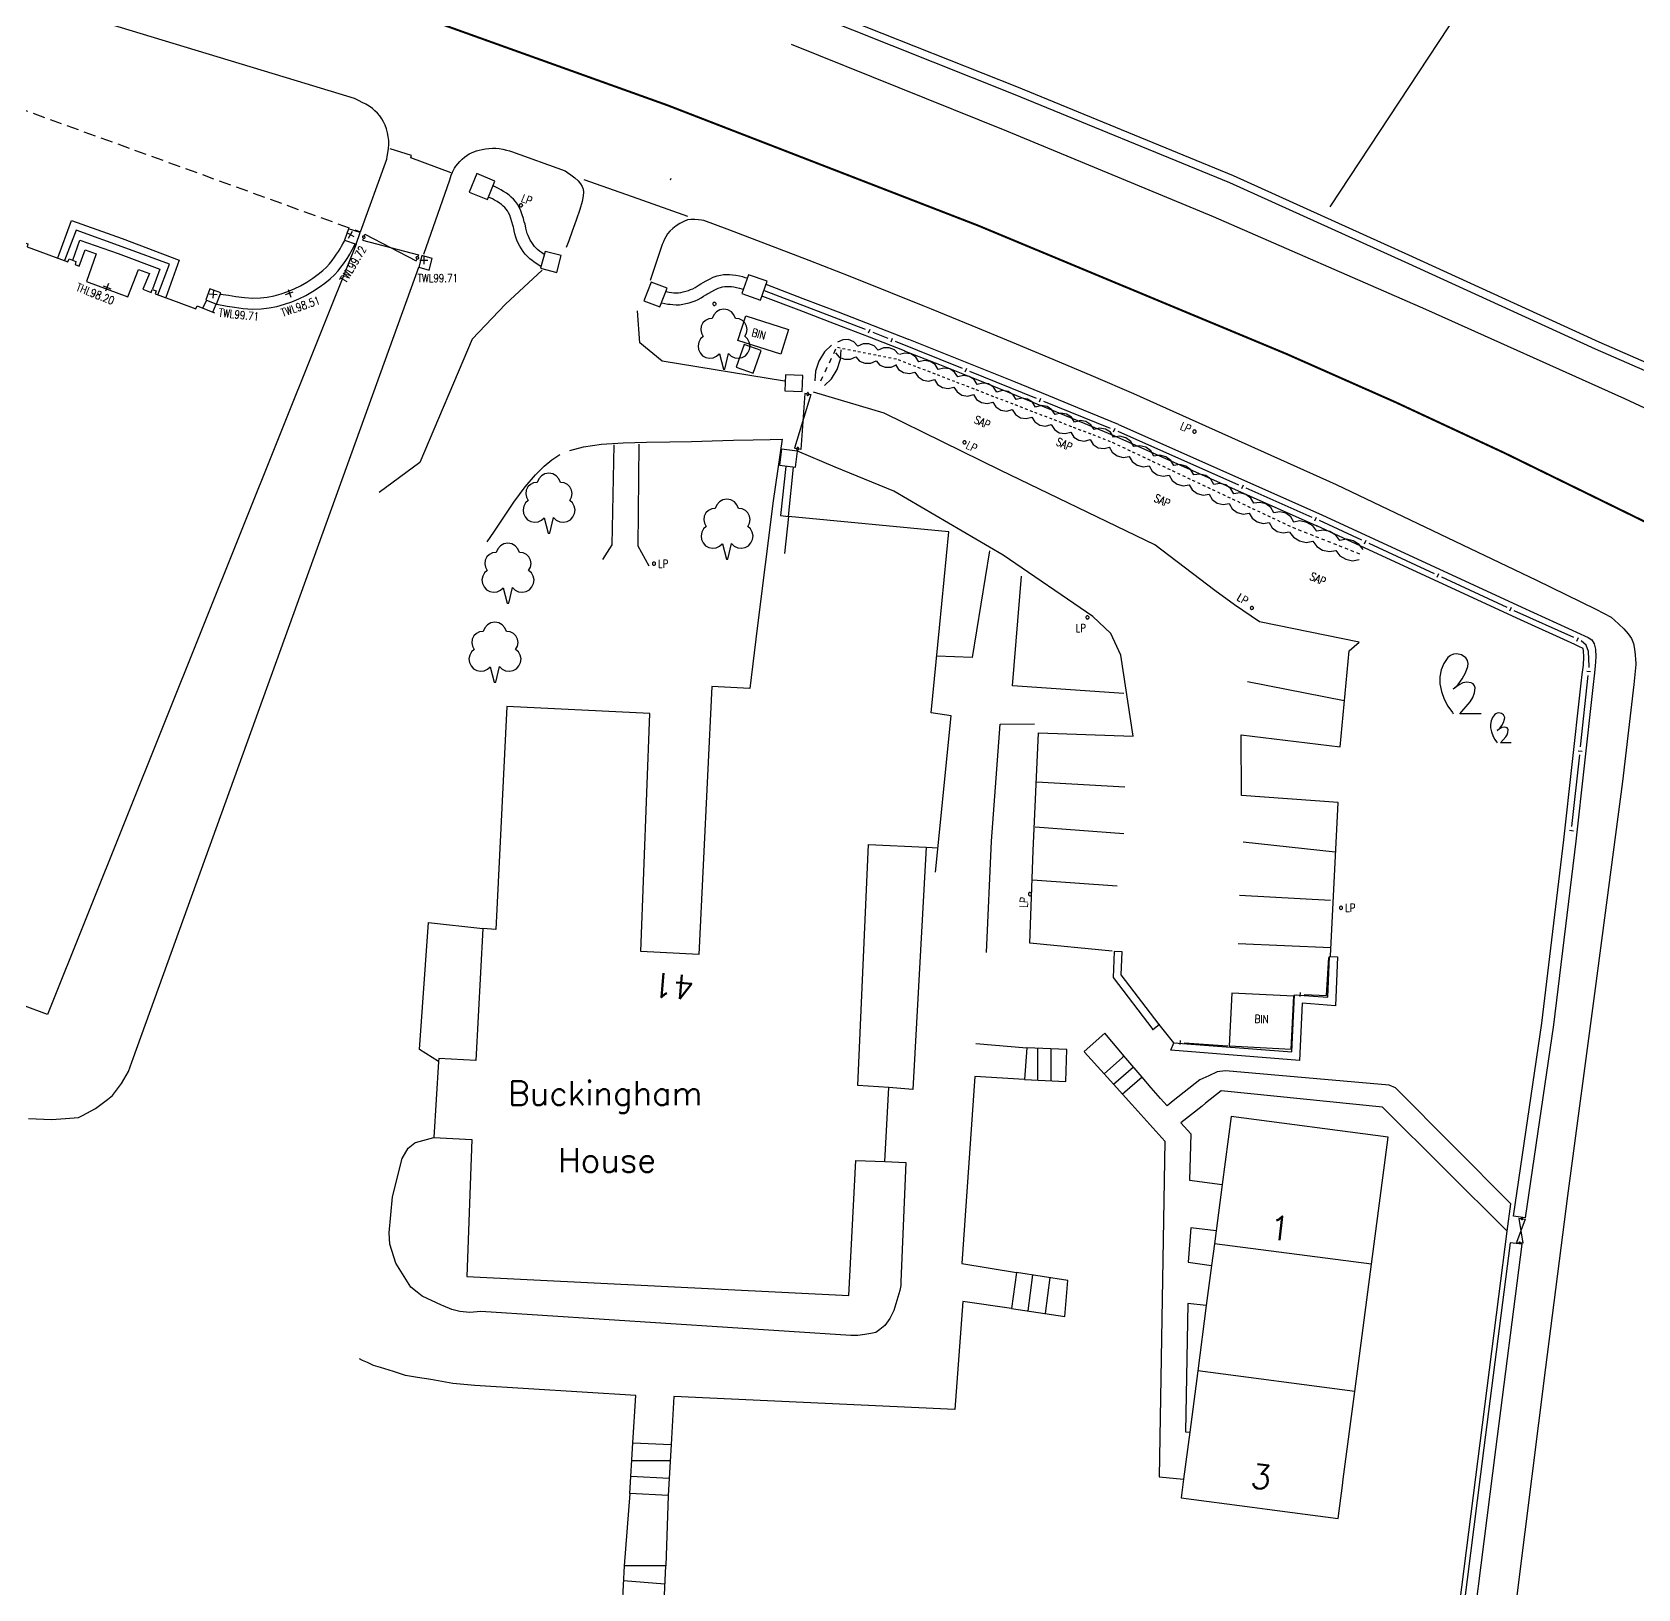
# Model space of a CAD drawing. Extents: x 427500 to 429848, y 434500 to 436505.
# Drawn here: x 428352.7 to 428433, y 435658.7 to 435736.6 of the extents above; entities that cross this region are included whole.
import ezdxf

# ---------------------------------------------------------------- set-up
doc = ezdxf.new("R2010")
doc.units = 0
for name, pattern in [('1003', [0.9, 0.6, -0.3]), ('1004', [6, 4, -2]), ('DASHEDLINE', [1, 0.5, -0.5])]:
    doc.linetypes.add(name, pattern=pattern)
doc.layers.get('0').update_dxf_attribs({"color": 222})
for name, color, linetype in [('LPTIP_Ex_Base', 8, 'Continuous'), ('OS_LINE - Road Or Track', 8, 'DASHEDLINE'), ('PRO-MARKINGS', 7, 'Continuous')]:
    doc.layers.add(name, color=color, linetype=linetype)
doc.styles.add('MtXpl_Romans', font='romans__.ttf')
doc.styles.get("Standard").update_dxf_attribs({"font": 'romans.shx'})

# ---------------------------------------------------------------- blocks, each defined once
blk = doc.blocks.new('FENCE_UP')
at = {"color": 0, "linetype": 'ByBlock', "flags": 128}
blk.add_lwpolyline([(0, 0.5), (0, -0.5)], dxfattribs=at)
blk = doc.blocks.new('GATE')
at = {"color": 0, "linetype": 'ByBlock', "flags": 128}
for points in [[(-0.450902, 0), (-0.451904, 0.007014), (-0.455912, 0.014028), (-0.460922, 0.019038), (-0.467936, 0.023046), (-0.475952, 0.024048), (-0.482966, 0.023046), (-0.48998, 0.019038), (-0.49499, 0.014028), (-0.498998, 0.007014), (-0.5, 0), (-0.498998, -0.007014), (-0.49499, -0.014028), (-0.48998, -0.019038), (-0.482966, -0.023046), (-0.475952, -0.024048), (-0.467936, -0.023046), (-0.460922, -0.019038), (-0.455912, -0.014028), (-0.451904, -0.007014)], [(-0.475952, 0.024048), (-0.475952, 0.078156), (0.475952, -0.078156), (0.475952, -0.024048)], [(-0.475952, -0.024048), (-0.475952, -0.078156), (0.475952, 0.078156), (0.475952, 0.024048)], [(-0.450902, 0), (-0.451904, -0.007014)], [(0.5, 0), (0.498998, 0.007014), (0.49499, 0.014028), (0.48998, 0.019038), (0.482966, 0.023046), (0.475952, 0.024048), (0.467936, 0.023046), (0.460922, 0.019038), (0.455912, 0.014028), (0.451904, 0.007014), (0.450902, 0), (0.451904, -0.007014), (0.455912, -0.014028), (0.460922, -0.019038), (0.467936, -0.023046), (0.475952, -0.024048), (0.482966, -0.023046), (0.48998, -0.019038), (0.49499, -0.014028), (0.498998, -0.007014)], [(0.5, 0), (0.498998, -0.007014)]]:
    blk.add_lwpolyline(points, dxfattribs=at)
blk = doc.blocks.new('HEDGE_1')
at = {"color": 0, "linetype": 'ByBlock', "flags": 128}
for points in [[(0.5, 0.26977), (0.274775, 0.43994), (-0.000501, 0.5), (-0.274775, 0.43994), (-0.5, 0.26977)], [(-0.5, -0.270771), (-0.274775, -0.43994), (-0.000501, -0.5), (0.274775, -0.43994), (0.5, -0.270771)], [(-0.44995, -0.000501), (-0.320821, -0.000501)], [(-0.192693, -0.000501), (-0.063564, -0.000501)], [(0.063564, -0.000501), (0.191692, -0.000501)], [(0.320821, -0.000501), (0.448949, -0.000501)]]:
    blk.add_lwpolyline(points, dxfattribs=at)
blk = doc.blocks.new('CIRCL')
at = {"color": 0, "linetype": 'ByBlock', "flags": 128}
for points in [[(0.5, 0), (0.475, 0.154), (0.404, 0.293), (0.293, 0.404), (0.154, 0.475), (0, 0.5), (-0.154, 0.475), (-0.293, 0.404), (-0.404, 0.293), (-0.475, 0.154), (-0.5, 0), (-0.475, -0.154), (-0.404, -0.293), (-0.293, -0.404), (-0.154, -0.475), (0, -0.5), (0.154, -0.475), (0.293, -0.404), (0.404, -0.293), (0.475, -0.154)], [(0.5, 0), (0.475, -0.154)]]:
    blk.add_lwpolyline(points, dxfattribs=at)
blk = doc.blocks.new('SPOT')
at = {"color": 0, "linetype": 'ByBlock', "flags": 128}
for points in [[(-0.5, 0), (0.5, 0)], [(0, 0.5), (0, -0.5)]]:
    blk.add_lwpolyline(points, dxfattribs=at)

msp = doc.modelspace()

# ---------------------------------------------------------------- linework, layer by layer
at = {"layer": 'LPTIP_Ex_Base', "color": 251, "true_color": 0x636466}
for p, q in [((428417.62, 435727.82), (428433.1, 435751.35)), ((428368.927, 435725.968), (428353.5, 435687.45)), ((428368.927, 435725.968), (428368.927, 435725.968)), ((428357.8, 435685.3), (428372.051, 435724.813)), ((428390.229, 435716.21), (428389.78, 435713.12)), ((428389.78, 435713.12), (428388.98, 435706.76)), ((428388.98, 435706.76), (428388.6, 435703.75)), ((428386.7, 435703.85), (428386.05, 435690.45)), ((428388.6, 435703.75), (428386.7, 435703.85)), ((428376.45, 435702.85), (428375.9, 435691.7)), ((428383.6, 435702.5), (428376.45, 435702.85)), ((428383.15, 435690.6), (428383.6, 435702.5)), ((428394, 435683.9), (428394.54, 435695.94)), ((428394.54, 435695.94), (428397.42, 435695.81)), ((428397.42, 435695.81), (428396.762, 435683.698)), ((428397.42, 435695.81), (428398.015, 435695.782)), ((428372.1, 435685.7), (428372.55, 435692.05)), ((428372.55, 435692.05), (428375.25, 435691.75)), ((428375.25, 435691.75), (428374.9, 435685.15)), ((428375.9, 435691.7), (428375.25, 435691.75)), ((428386.05, 435690.45), (428383.15, 435690.6)), ((428353.5, 435687.45), (428350.935, 435688.389)), ((428399.9, 435686), (428402.45, 435685.78)), ((428406.357, 435686.511), (428405.322, 435685.588)), ((428407.326, 435685.364), (428406.357, 435686.511)), ((428357.55, 435684.6), (428357.8, 435685.3)), ((428373.04, 435685.09), (428372.1, 435685.7)), ((428373.04, 435685.09), (428372.8, 435681.3)), ((428373.05, 435685.25), (428373.04, 435685.09)), ((428374.9, 435685.15), (428373.05, 435685.25)), ((428402.45, 435685.78), (428402.33, 435684.2)), ((428404.45, 435685.7), (428402.45, 435685.78)), ((428403, 435684.17), (428403, 435685.76)), ((428403.65, 435685.73), (428403.65, 435684.14)), ((428404.4, 435684.1), (428404.45, 435685.7)), ((428405.322, 435685.588), (428405.339, 435685.569)), ((428405.339, 435685.569), (428406.32, 435684.48)), ((428407.241, 435685.289), (428406.32, 435684.48)), ((428407.326, 435685.364), (428407.241, 435685.289)), ((428407.41, 435685.264), (428407.326, 435685.364)), ((428408.212, 435684.315), (428407.41, 435685.264)), ((428357.2, 435684), (428357.55, 435684.6)), ((428399.85, 435684.35), (428399.2, 435675)), ((428402.33, 435684.2), (428399.85, 435684.35)), ((428406.32, 435684.48), (428407.101, 435683.612)), ((428406.789, 435683.958), (428407.779, 435684.828)), ((428408.212, 435684.315), (428407.358, 435683.565)), ((428408.671, 435683.772), (428408.212, 435684.315)), ((428411.548, 435684.377), (428411.108, 435684.175)), ((428411.972, 435684.571), (428411.548, 435684.377)), ((428412.391, 435684.625), (428411.972, 435684.571)), ((428420.563, 435683.903), (428412.391, 435684.625)), ((428356.5, 435683.2), (428356.75, 435683.4)), ((428356.75, 435683.4), (428357.2, 435684)), ((428395.55, 435683.8), (428394, 435683.9)), ((428395.35, 435680.1), (428395.55, 435683.8)), ((428396.762, 435683.698), (428395.55, 435683.8)), ((428402.33, 435684.2), (428404.4, 435684.1)), ((428407.101, 435683.612), (428407.238, 435683.46)), ((428407.358, 435683.565), (428407.238, 435683.46)), ((428407.238, 435683.46), (428407.696, 435682.951)), ((428409.141, 435683.243), (428408.671, 435683.772)), ((428411.108, 435684.175), (428409.774, 435683.129)), ((428412.164, 435683.63), (428411.39, 435683.012)), ((428420.237, 435682.803), (428412.164, 435683.63)), ((428420.878, 435683.773), (428420.563, 435683.903)), ((428426.647, 435677.982), (428420.878, 435683.773)), ((428355.25, 435682.4), (428355.9, 435682.75)), ((428355.9, 435682.75), (428356.5, 435683.2)), ((428407.696, 435682.951), (428409.348, 435681.116)), ((428409.461, 435682.883), (428409.141, 435683.243)), ((428409.774, 435683.129), (428409.461, 435682.883)), ((428411.211, 435682.869), (428410.151, 435682.023)), ((428411.39, 435683.012), (428411.211, 435682.869)), ((428426.47, 435676.61), (428420.237, 435682.803)), ((428352.55, 435682.25), (428353.7, 435682.2)), ((428353.7, 435682.2), (428354.4, 435682.25)), ((428354.4, 435682.25), (428355.05, 435682.3)), ((428355.05, 435682.3), (428355.25, 435682.4)), ((428410.151, 435682.023), (428410.652, 435681.474)), ((428412.662, 435682.338), (428412.218, 435678.943)), ((428420.51, 435681.311), (428412.662, 435682.338)), ((428371.523, 435680.761), (428371.853, 435681.027)), ((428371.853, 435681.027), (428371.895, 435681.039)), ((428371.895, 435681.039), (428372.8, 435681.3)), ((428372.8, 435681.3), (428374.7, 435681.2)), ((428374.7, 435681.2), (428374.45, 435674.35)), ((428409.348, 435681.116), (428409.066, 435664.321)), ((428410.652, 435681.474), (428410.582, 435679.166)), ((428419.679, 435674.957), (428420.51, 435681.311)), ((428370.749, 435678.323), (428371.223, 435680.241)), ((428371.223, 435680.241), (428371.523, 435680.761)), ((428393.55, 435673.4), (428393.9, 435680.15)), ((428393.9, 435680.15), (428395.35, 435680.1)), ((428395.35, 435680.1), (428396.4, 435680.05)), ((428396.4, 435680.05), (428396.15, 435674.1)), ((428410.582, 435679.166), (428412.218, 435678.943)), ((428412.218, 435678.943), (428411.915, 435676.629)), ((428370.574, 435676.529), (428370.749, 435678.323)), ((428426.47, 435676.61), (428426.647, 435677.982)), ((428370.612, 435675.961), (428370.574, 435676.529)), ((428410.649, 435676.776), (428410.521, 435675.067)), ((428411.915, 435676.629), (428410.649, 435676.776)), ((428411.915, 435676.629), (428411.831, 435675.983)), ((428426.05, 435673.35), (428426.47, 435676.61)), ((428370.915, 435675.004), (428370.612, 435675.961)), ((428411.831, 435675.983), (428411.688, 435674.89)), ((428419.679, 435674.957), (428411.831, 435675.983)), ((428371.662, 435673.803), (428370.915, 435675.004)), ((428399.2, 435675), (428401.93, 435674.55)), ((428410.521, 435675.067), (428411.688, 435674.89)), ((428411.688, 435674.89), (428411.427, 435672.9)), ((428418.847, 435668.602), (428419.679, 435674.957)), ((428371.974, 435673.555), (428371.662, 435673.803)), ((428374.45, 435674.35), (428393.55, 435673.4)), ((428396.15, 435673.9), (428396.1, 435673.65)), ((428396.15, 435674.1), (428396.15, 435673.9)), ((428401.93, 435674.55), (428401.68, 435672.75)), ((428404.5, 435674.15), (428401.93, 435674.55)), ((428402.52, 435672.62), (428402.75, 435674.42)), ((428403.61, 435674.29), (428403.37, 435672.5)), ((428404.35, 435672.35), (428404.5, 435674.15)), ((428372.22, 435673.354), (428371.974, 435673.555)), ((428373.188, 435672.91), (428372.22, 435673.354)), ((428396.1, 435673.65), (428395.8, 435672.65)), ((428399.25, 435673.1), (428398.85, 435667.7)), ((428401.68, 435672.75), (428399.25, 435673.1)), ((428410.507, 435673), (428410.384, 435666.584)), ((428411.427, 435672.9), (428410.507, 435673)), ((428421.51, 435637.6), (428426.05, 435673.35)), ((428373.275, 435672.87), (428373.188, 435672.91)), ((428373.7, 435672.7), (428373.275, 435672.87)), ((428374.1, 435672.6), (428373.7, 435672.7)), ((428374.6, 435672.55), (428374.1, 435672.6)), ((428375.15, 435672.6), (428374.6, 435672.55)), ((428393.65, 435671.4), (428375.15, 435672.6)), ((428395.6, 435672.25), (428395.35, 435671.9)), ((428395.8, 435672.65), (428395.6, 435672.25)), ((428401.68, 435672.75), (428404.35, 435672.35)), ((428411.427, 435672.9), (428410.999, 435669.629)), ((428394, 435671.4), (428393.65, 435671.4)), ((428394.35, 435671.45), (428394, 435671.4)), ((428394.65, 435671.5), (428394.35, 435671.45)), ((428394.9, 435671.55), (428394.65, 435671.5)), ((428395.1, 435671.7), (428394.9, 435671.55)), ((428395.35, 435671.9), (428395.1, 435671.7)), ((428369.25, 435670.15), (428369.1, 435670.23)), ((428369.5, 435670.05), (428369.25, 435670.15)), ((428369.8, 435669.9), (428369.5, 435670.05)), ((428370.15, 435669.8), (428369.8, 435669.9)), ((428370.8, 435669.6), (428370.15, 435669.8)), ((428371.4, 435669.4), (428370.8, 435669.6)), ((428372, 435669.3), (428371.4, 435669.4)), ((428372.65, 435669.2), (428372, 435669.3)), ((428373.75, 435669), (428372.65, 435669.2)), ((428374.85, 435668.9), (428373.75, 435669)), ((428410.999, 435669.629), (428410.598, 435666.562)), ((428418.847, 435668.602), (428410.999, 435669.629)), ((428382.9, 435668.4), (428374.85, 435668.9)), ((428382.75, 435666.03), (428382.9, 435668.4)), ((428384.8, 435668.35), (428384.67, 435665.95)), ((428398.85, 435667.7), (428384.8, 435668.35)), ((428418.273, 435664.217), (428418.847, 435668.602)), ((428410.598, 435666.562), (428410.29, 435664.206)), ((428410.384, 435666.584), (428410.598, 435666.562)), ((428382.6, 435663.5), (428382.75, 435666.03)), ((428382.75, 435666.03), (428384.67, 435665.95)), ((428384.67, 435665.95), (428384.53, 435663.4)), ((428382.7, 435665.15), (428384.63, 435665.15)), ((428384.58, 435664.24), (428382.65, 435664.35)), ((428409.066, 435664.321), (428410.29, 435664.206)), ((428410.29, 435664.206), (428410.168, 435663.275)), ((428418.231, 435663.892), (428418.273, 435664.217)), ((428382.6, 435663.5), (428382.33, 435659.87)), ((428384.53, 435663.4), (428382.6, 435663.5)), ((428384.53, 435663.4), (428384.4, 435659.88)), ((428418.016, 435662.248), (428418.231, 435663.892)), ((428410.168, 435663.275), (428413.712, 435662.811)), ((428413.712, 435662.811), (428414.476, 435662.711)), ((428414.476, 435662.711), (428416.361, 435662.464)), ((428416.361, 435662.464), (428418.016, 435662.248)), ((428382.33, 435659.87), (428381.9, 435651.95)), ((428384.4, 435659.88), (428382.33, 435659.87)), ((428384.05, 435651.9), (428384.4, 435659.88)), ((428382.29, 435659.15), (428384.36, 435658.98))]:
    msp.add_line(p, q, dxfattribs=at)
at = {"layer": 'LPTIP_Ex_Base', "color": 251, "true_color": 0x636466, "flags": 128}
for points in [[(428369.135, 435726.575), (428370.458, 435730.21), (428370.478, 435730.346), (428370.508, 435730.528), (428370.536, 435730.736), (428370.554, 435730.951), (428370.551, 435731.151), (428370.528, 435731.34), (428370.49, 435731.532), (428370.438, 435731.721), (428370.374, 435731.902), (428370.298, 435732.071), (428370.208, 435732.226), (428370.104, 435732.371), (428369.988, 435732.507), (428369.864, 435732.633), (428369.734, 435732.748), (428369.582, 435732.857), (428369.408, 435732.959), (428369.233, 435733.05), (428369.081, 435733.124), (428368.975, 435733.179), (428368.846, 435733.238), (428366.382, 435733.994), (428355.549, 435737.281)], [(428457.819, 435712.168), (428453.889, 435710.35), (428452.003, 435711.257), (428443.557, 435715.178), (428430.88, 435720.711), (428421.373, 435725.059), (428412.606, 435729.028), (428401.792, 435733.467), (428391.697, 435737.478)], [(428391.845, 435737.85), (428401.942, 435733.838), (428412.765, 435729.395), (428421.539, 435725.423), (428431.043, 435721.077), (428443.722, 435715.543), (428452.172, 435711.62), (428453.855, 435710.847), (428457.57, 435712.485)], [(428390.669, 435735.954), (428401.443, 435731.625), (428411.772, 435727.351), (428422.387, 435722.713), (428432.334, 435718.236), (428440.258, 435714.541), (428451.639, 435709.407), (428453.197, 435708.716), (428454.257, 435708.267), (428456.706, 435709.45)], [(428373.672, 435729.533), (428371.66, 435730.272), (428371.699, 435730.389), (428370.625, 435730.733)], [(428372.301, 435725.461), (428373.6, 435729.178), (428373.683, 435729.402), (428373.74, 435729.554), (428373.787, 435729.662), (428373.838, 435729.755), (428373.908, 435729.862), (428374.001, 435729.983), (428374.105, 435730.1), (428374.218, 435730.21), (428374.335, 435730.31), (428374.452, 435730.398), (428374.569, 435730.47), (428374.688, 435730.529), (428374.81, 435730.579), (428374.94, 435730.621), (428375.079, 435730.658), (428375.231, 435730.693), (428375.395, 435730.722), (428375.565, 435730.744), (428375.735, 435730.757), (428375.901, 435730.758), (428376.075, 435730.741), (428376.26, 435730.706), (428376.438, 435730.665), (428376.59, 435730.626), (428376.698, 435730.601)], [(428376.698, 435730.601), (428379.378, 435729.62)], [(428379.378, 435729.62), (428379.492, 435729.537), (428379.661, 435729.422), (428379.849, 435729.284), (428380.021, 435729.133), (428380.142, 435728.98), (428380.216, 435728.842), (428380.266, 435728.714), (428380.286, 435728.566), (428380.274, 435728.371), (428380.223, 435728.1), (428380.107, 435727.692), (428379.93, 435727.167), (428379.732, 435726.615), (428379.551, 435726.125), (428379.43, 435725.788)], [(428380.309, 435729.194), (428383.014, 435728.243), (428385.483, 435727.355)], [(428384.661, 435729.247), (428384.627, 435729.153), (428384.627, 435729.153)], [(428378.327, 435725.442), (428378.183, 435725.547), (428378.094, 435725.615), (428377.999, 435725.691), (428377.911, 435725.77), (428377.839, 435725.849), (428377.771, 435725.938), (428377.7, 435726.046), (428377.631, 435726.162), (428377.569, 435726.279), (428377.519, 435726.388), (428377.478, 435726.498), (428377.443, 435726.623), (428377.413, 435726.752), (428377.388, 435726.869), (428377.366, 435726.965), (428377.33, 435727.083), (428377.285, 435727.243), (428377.227, 435727.433), (428377.157, 435727.631), (428377.076, 435727.811), (428376.985, 435727.96), (428376.887, 435728.09), (428376.784, 435728.204), (428376.678, 435728.307), (428376.567, 435728.406), (428376.435, 435728.507), (428376.289, 435728.601), (428376.151, 435728.683), (428376.037, 435728.749), (428375.767, 435728.872)], [(428378.166, 435724.827), (428377.813, 435725.074), (428377.723, 435725.144), (428377.611, 435725.234), (428377.49, 435725.342), (428377.378, 435725.463), (428377.281, 435725.592), (428377.192, 435725.727), (428377.108, 435725.868), (428377.032, 435726.012), (428376.964, 435726.157), (428376.907, 435726.313), (428376.862, 435726.474), (428376.828, 435726.62), (428376.802, 435726.739), (428376.786, 435726.811), (428376.755, 435726.914), (428376.709, 435727.073), (428376.656, 435727.246), (428376.6, 435727.408), (428376.545, 435727.53), (428376.488, 435727.622), (428376.424, 435727.708), (428376.351, 435727.788), (428376.27, 435727.867), (428376.185, 435727.942), (428376.089, 435728.016), (428375.972, 435728.092), (428375.848, 435728.165), (428375.735, 435728.23), (428375.542, 435728.318)], [(428354.008, 435725.273), (428354.688, 435727.146), (428357.224, 435726.242), (428360.079, 435725.168), (428359.403, 435723.294)], [(428431.686, 435707.299), (428430.923, 435707.693), (428427.953, 435709.152), (428417.938, 435713.924), (428407.802, 435718.478), (428405.787, 435719.344), (428403.768, 435720.2), (428401.745, 435721.047), (428399.718, 435721.885), (428397.687, 435722.713), (428397.269, 435722.882), (428395.652, 435723.531), (428393.614, 435724.339), (428391.571, 435725.138), (428389.525, 435725.927), (428387.475, 435726.706), (428386.306, 435727.14), (428386.195, 435727.153), (428386.038, 435727.177), (428385.855, 435727.198), (428385.664, 435727.2), (428385.482, 435727.169), (428385.302, 435727.098), (428385.112, 435726.996), (428384.923, 435726.874), (428384.75, 435726.744), (428384.606, 435726.617), (428384.492, 435726.48), (428384.4, 435726.327), (428384.327, 435726.175), (428384.27, 435726.043), (428384.227, 435725.95), (428383.618, 435724.15)], [(428351.593, 435726.311), (428352.514, 435725.976), (428352.472, 435725.831), (428354.514, 435725.078), (428354.57, 435725.226), (428354.919, 435725.1), (428354.871, 435724.944), (428355.085, 435724.858), (428355.378, 435725.676), (428355.932, 435725.475), (428355.44, 435724.099), (428357.517, 435723.327), (428358.043, 435724.693), (428358.596, 435724.491), (428358.269, 435723.702), (428358.684, 435723.551), (428358.734, 435723.697), (428358.93, 435723.634), (428358.877, 435723.484), (428358.935, 435723.458), (428360.067, 435723.044), (428360.913, 435722.734), (428360.97, 435722.871), (428361.839, 435722.524)], [(428359.015, 435723.432), (428359.6, 435724.967), (428357.417, 435725.753), (428354.922, 435726.667), (428354.342, 435725.145)], [(428354.765, 435725.161), (428355.116, 435726.152), (428357.024, 435725.49), (428359.105, 435724.703), (428358.741, 435723.711)], [(428361.955, 435722.964), (428362.469, 435722.86), (428362.84, 435722.806), (428363.281, 435722.751), (428363.742, 435722.715), (428364.176, 435722.72), (428364.572, 435722.77), (428364.96, 435722.849), (428365.339, 435722.953), (428365.706, 435723.079), (428366.059, 435723.222), (428366.407, 435723.393), (428366.748, 435723.592), (428367.07, 435723.804), (428367.364, 435724.017), (428367.621, 435724.22), (428367.84, 435724.419), (428368.02, 435724.62), (428368.167, 435724.811), (428368.289, 435724.985), (428368.401, 435725.143), (428368.509, 435725.3), (428368.604, 435725.457), (428368.681, 435725.596), (428368.74, 435725.707), (428368.881, 435725.967)], [(428362.147, 435723.463), (428362.543, 435723.405), (428362.914, 435723.351), (428363.337, 435723.298), (428363.761, 435723.265), (428364.138, 435723.269), (428364.483, 435723.313), (428364.832, 435723.384), (428365.177, 435723.479), (428365.513, 435723.594), (428365.834, 435723.725), (428366.147, 435723.878), (428366.458, 435724.059), (428366.757, 435724.257), (428367.032, 435724.456), (428367.265, 435724.64), (428367.449, 435724.807), (428367.597, 435724.972), (428367.724, 435725.137), (428367.84, 435725.302), (428367.95, 435725.457), (428368.047, 435725.599), (428368.128, 435725.733), (428368.198, 435725.859), (428368.256, 435725.969), (428368.355, 435726.147)], [(428378.223, 435724.653), (428376.389, 435722.954), (428374.721, 435721.202), (428372.103, 435715.039), (428370.08, 435713.54)], [(428384.404, 435723.592), (428384.58, 435723.564), (428384.691, 435723.549), (428384.812, 435723.535), (428384.93, 435723.529), (428385.037, 435723.533), (428385.148, 435723.548), (428385.275, 435723.573), (428385.405, 435723.606), (428385.532, 435723.645), (428385.645, 435723.686), (428385.751, 435723.735), (428385.865, 435723.798), (428385.977, 435723.868), (428386.078, 435723.933), (428386.162, 435723.985), (428386.271, 435724.043), (428386.416, 435724.123), (428386.592, 435724.216), (428386.781, 435724.306), (428386.966, 435724.376), (428387.136, 435724.417), (428387.297, 435724.439), (428387.451, 435724.446), (428387.597, 435724.444), (428387.746, 435724.435), (428387.911, 435724.412), (428388.081, 435724.376), (428388.237, 435724.336), (428388.364, 435724.301), (428388.459, 435724.274)], [(428384.199, 435723.022), (428384.506, 435722.968), (428384.619, 435722.953), (428384.762, 435722.937), (428384.924, 435722.928), (428385.089, 435722.934), (428385.248, 435722.956), (428385.407, 435722.988), (428385.566, 435723.028), (428385.722, 435723.076), (428385.873, 435723.13), (428386.023, 435723.2), (428386.169, 435723.281), (428386.297, 435723.36), (428386.399, 435723.426), (428386.462, 435723.465), (428386.557, 435723.516), (428386.701, 435723.595), (428386.862, 435723.68), (428387.016, 435723.754), (428387.141, 435723.801), (428387.247, 435723.826), (428387.353, 435723.841), (428387.46, 435723.846), (428387.574, 435723.844), (428387.687, 435723.837), (428387.807, 435723.821), (428387.943, 435723.791), (428388.083, 435723.756), (428388.209, 435723.721), (428388.258, 435723.71)], [(428394.392, 435721.692), (428389.331, 435723.625)], [(428407.032, 435716.941), (428405.291, 435717.665), (428403.548, 435718.383), (428401.802, 435719.095), (428400.053, 435719.801), (428398.302, 435720.5), (428396.548, 435721.193), (428396.532, 435721.199), (428394.792, 435721.88), (428393.033, 435722.56), (428391.272, 435723.233), (428389.418, 435723.936)], [(428361.439, 435723.154), (428361.252, 435722.771)], [(428361.766, 435722.558), (428361.933, 435722.966)], [(428389.237, 435723.358), (428391.058, 435722.673), (428392.818, 435722), (428394.574, 435721.32), (428396.314, 435720.641), (428396.328, 435720.635), (428398.08, 435719.943), (428399.83, 435719.244), (428401.576, 435718.539), (428403.32, 435717.828), (428405.062, 435717.111), (428406.801, 435716.387)], [(428390.343, 435719.115), (428384.22, 435720.116), (428383.106, 435721.022), (428382.997, 435722.635)], [(428395.522, 435721.244), (428394.766, 435721.55), (428394.766, 435721.55)], [(428399.229, 435719.742), (428395.893, 435721.093)], [(428402.937, 435718.241), (428399.6, 435719.592)], [(428417.638, 435690.36), (428418.022, 435698.052), (428413.189, 435698.398), (428413.168, 435701.422), (428418.112, 435700.822), (428418.574, 435705.624), (428419.071, 435706.058), (428414.087, 435707.084), (428412.835, 435707.921), (428411.856, 435708.637), (428408.858, 435710.934), (428401.153, 435714.646), (428395.319, 435717.507), (428391.783, 435718.559)], [(428406.644, 435716.739), (428403.308, 435718.091)], [(428406.801, 435716.387), (428416.958, 435711.872)], [(428413.058, 435713.918), (428407.015, 435716.589), (428407.015, 435716.589)], [(428407.032, 435716.941), (428417.205, 435712.419)], [(428379.613, 435715.651), (428380.283, 435715.827), (428381.184, 435715.955), (428382.267, 435716.024), (428383.44, 435716.055), (428384.609, 435716.072), (428385.682, 435716.098), (428386.719, 435716.132), (428387.781, 435716.16), (428388.779, 435716.181), (428389.625, 435716.197), (428390.229, 435716.21)], [(428381.802, 435715.924), (428381.713, 435710.925), (428381.24, 435710.198)], [(428383.565, 435709.864), (428383.026, 435710.855), (428383.07, 435715.968)], [(428406.716, 435690.613), (428402.605, 435691.007), (428402.769, 435695.623), (428403.039, 435701.527), (428407.765, 435701.364), (428407.153, 435705.416), (428406.652, 435706.491), (428405.755, 435707.344), (428401.27, 435710.408), (428395.802, 435713.608), (428392.879, 435714.805), (428390.984, 435715.612)], [(428375.478, 435711.071), (428375.806, 435711.559), (428376.27, 435712.267), (428376.811, 435713.066), (428377.371, 435713.83), (428377.891, 435714.43), (428378.323, 435714.853), (428378.705, 435715.184), (428379.111, 435715.443)], [(428390.41, 435714.849), (428390.135, 435712.393), (428390.532, 435712.35), (428390.796, 435714.804)], [(428416.716, 435712.301), (428413.424, 435713.756)], [(428397.895, 435694.566), (428398.665, 435702.374), (428397.676, 435702.525), (428398.084, 435706.78), (428398.546, 435711.582), (428390.532, 435712.345), (428390.341, 435710.486)], [(428417.205, 435712.419), (428427.2, 435707.803), (428430.108, 435706.483), (428430.336, 435706.372), (428430.509, 435706.298), (428430.691, 435706.182), (428430.819, 435705.976), (428430.886, 435705.706), (428430.904, 435705.324), (428430.873, 435704.854), (428430.819, 435704.369), (428430.765, 435703.942), (428430.731, 435703.651), (428429.898, 435696.11), (428428.787, 435686.931), (428427.373, 435677.272), (428426.779, 435677.359), (428428.193, 435687.01), (428429.302, 435696.179), (428430.135, 435703.718), (428430.169, 435704.014), (428430.223, 435704.44), (428430.275, 435704.907), (428430.303, 435705.33), (428430.29, 435705.619), (428430.26, 435705.739), (428430.253, 435705.749), (428430.228, 435705.765), (428430.085, 435705.826), (428429.852, 435705.941), (428426.95, 435707.258), (428416.958, 435711.872)], [(428419.2, 435711.16), (428417.082, 435712.139), (428417.082, 435712.139)], [(428422.83, 435709.48), (428419.563, 435710.992)], [(428400.584, 435710.623), (428399.726, 435705.302), (428397.953, 435705.36)], [(428407.311, 435703.487), (428401.742, 435703.877), (428402.19, 435709.358)], [(428426.461, 435707.801), (428423.193, 435709.312)], [(428429.805, 435706.292), (428426.824, 435707.633), (428426.824, 435707.633)], [(428431.686, 435707.299), (428431.834, 435707.158), (428432.051, 435706.96), (428432.294, 435706.727), (428432.52, 435706.48), (428432.685, 435706.24), (428432.781, 435705.987), (428432.837, 435705.706), (428432.866, 435705.429), (428432.882, 435705.188), (428432.898, 435705.014), (428432.902, 435704.939)], [(428430.562, 435704.798), (428430.567, 435704.839), (428430.527, 435705.593), (428430.418, 435705.91), (428430.17, 435706.128), (428430.17, 435706.128)], [(428432.902, 435704.939), (428432.794, 435703.939), (428432.224, 435699.092), (428430.868, 435688.749), (428429.48, 435678.379), (428428.378, 435669.802), (428426.993, 435658.794), (428426.681, 435656.214), (428425.271, 435645.468), (428424.201, 435637.455), (428424.099, 435636.705)], [(428430.135, 435700.821), (428430.52, 435704.4)], [(428413.481, 435704.095), (428418.32, 435703.14)], [(428400.43, 435690.549), (428400.695, 435696.118), (428401.12, 435701.954), (428402.835, 435701.974)], [(428429.707, 435696.844), (428430.092, 435700.423)], [(428402.945, 435699.07), (428407.359, 435698.823)], [(428407.303, 435696.479), (428402.873, 435696.812)], [(428429.664, 435696.446), (428429.664, 435696.446)], [(428417.866, 435695.567), (428413.267, 435696.066)], [(428402.731, 435694.175), (428406.964, 435693.878)], [(428413.086, 435693.417), (428417.63, 435693.155)], [(428417.647, 435690.772), (428413.015, 435690.971)], [(428416.31, 435688.443), (428417.431, 435688.394), (428417.559, 435690.291)], [(428415.91, 435688.46), (428415.91, 435688.46)], [(428409.796, 435686.034), (428409.065, 435686.94)], [(428409.916, 435686.052), (428409.916, 435686.052)], [(428410.315, 435686.024), (428412.495, 435685.87)], [(428426.621, 435676.033), (428425.299, 435665.772), (428424.132, 435656.562)], [(428424.728, 435656.487), (428425.894, 435665.696), (428427.216, 435675.957), (428426.621, 435676.033)]]:
    msp.add_lwpolyline(points, dxfattribs=at)
for points in [[(428374.951, 435729.488), (428374.575, 435728.561), (428375.49, 435728.19), (428375.866, 435729.117)], [(428368.54, 435726.734), (428368.346, 435726.166), (428368.927, 435725.968), (428369.12, 435726.536)], [(428372.212, 435725.391), (428372.051, 435724.813), (428372.571, 435724.668), (428372.732, 435725.246)], [(428379.18, 435725.388), (428378.369, 435725.601), (428378.148, 435724.76), (428378.959, 435724.547)], [(428388.535, 435724.433), (428388.203, 435723.489), (428389.141, 435723.16), (428389.473, 435724.103)], [(428361.618, 435723.735), (428361.404, 435723.175), (428361.951, 435722.966), (428362.165, 435723.526)], [(428383.672, 435724.063), (428383.312, 435723.13), (428384.107, 435722.824), (428384.466, 435723.757)], [(428388.4, 435722.38), (428390.544, 435721.697), (428390.152, 435720.467), (428388.008, 435721.149)], [(428389.173, 435720.642), (428388.318, 435720.942), (428387.918, 435719.802), (428388.774, 435719.502)], [(428391.229, 435718.594), (428391.261, 435719.393), (428390.395, 435719.429), (428390.363, 435718.629)], [(428390.185, 435715.707), (428390.091, 435714.913), (428390.89, 435714.818), (428390.984, 435715.612)], [(428406.82, 435690.591), (428406.766, 435689.301), (428408.746, 435686.698), (428409.065, 435686.94), (428407.171, 435689.428), (428407.22, 435690.574)], [(428409.796, 435686.034), (428415.704, 435685.579), (428415.834, 435688.435), (428417.505, 435688.309), (428417.583, 435690.342), (428417.983, 435690.326), (428417.889, 435687.879), (428416.215, 435688.005), (428416.085, 435685.149), (428409.66, 435685.653)], [(428412.563, 435685.876), (428415.674, 435685.712), (428415.807, 435688.353), (428412.7, 435688.512)]]:
    msp.add_lwpolyline(points, close=True, dxfattribs=at)
at = {"layer": 'LPTIP_Ex_Base', "color": 251, "true_color": 0x636466}
for points in [[(428386.276, 435721.347), (428386.14, 435721.219), (428386.051, 435721.056), (428386.016, 435720.873), (428386.038, 435720.689), (428386.117, 435720.52), (428386.244, 435720.384), (428386.406, 435720.293), (428386.589, 435720.257), (428386.774, 435720.278), (428386.943, 435720.356), (428387.08, 435720.482), (428387.081, 435720.485), (428387.282, 435719.711), (428387.362, 435719.711), (428387.543, 435720.494), (428387.543, 435720.494), (428387.679, 435720.363), (428387.849, 435720.281), (428388.035, 435720.257), (428388.22, 435720.291), (428388.386, 435720.381), (428388.514, 435720.519), (428388.594, 435720.689), (428388.617, 435720.876), (428388.58, 435721.061), (428388.488, 435721.225), (428388.349, 435721.352), (428388.437, 435721.509), (428388.469, 435721.686), (428388.444, 435721.865), (428388.362, 435722.025), (428388.233, 435722.151), (428388.07, 435722.229), (428387.891, 435722.25), (428387.891, 435722.25), (428387.814, 435722.434), (428387.681, 435722.581), (428387.506, 435722.677), (428387.31, 435722.711), (428387.114, 435722.677), (428386.939, 435722.581), (428386.806, 435722.434), (428386.729, 435722.25), (428386.549, 435722.228), (428386.386, 435722.15), (428386.257, 435722.023), (428386.175, 435721.861), (428386.151, 435721.681), (428386.186, 435721.504), (428386.276, 435721.347)], [(428377.526, 435713.147), (428377.39, 435713.019), (428377.301, 435712.856), (428377.266, 435712.673), (428377.288, 435712.489), (428377.367, 435712.32), (428377.494, 435712.184), (428377.656, 435712.093), (428377.839, 435712.057), (428378.024, 435712.078), (428378.193, 435712.156), (428378.33, 435712.282), (428378.331, 435712.285), (428378.532, 435711.511), (428378.612, 435711.511), (428378.793, 435712.294), (428378.793, 435712.294), (428378.929, 435712.163), (428379.099, 435712.081), (428379.285, 435712.057), (428379.47, 435712.091), (428379.636, 435712.181), (428379.764, 435712.319), (428379.844, 435712.489), (428379.867, 435712.676), (428379.83, 435712.861), (428379.738, 435713.025), (428379.599, 435713.152), (428379.687, 435713.309), (428379.719, 435713.486), (428379.694, 435713.665), (428379.612, 435713.825), (428379.483, 435713.951), (428379.32, 435714.029), (428379.141, 435714.05), (428379.141, 435714.05), (428379.064, 435714.234), (428378.931, 435714.381), (428378.756, 435714.477), (428378.56, 435714.511), (428378.364, 435714.477), (428378.189, 435714.381), (428378.056, 435714.234), (428377.979, 435714.05), (428377.799, 435714.028), (428377.636, 435713.95), (428377.507, 435713.823), (428377.425, 435713.661), (428377.401, 435713.481), (428377.436, 435713.304), (428377.526, 435713.147)], [(428386.426, 435711.847), (428386.29, 435711.719), (428386.201, 435711.556), (428386.166, 435711.373), (428386.188, 435711.189), (428386.267, 435711.02), (428386.394, 435710.884), (428386.556, 435710.793), (428386.739, 435710.757), (428386.924, 435710.778), (428387.093, 435710.856), (428387.23, 435710.982), (428387.231, 435710.985), (428387.432, 435710.211), (428387.512, 435710.211), (428387.693, 435710.994), (428387.693, 435710.994), (428387.829, 435710.863), (428387.999, 435710.781), (428388.185, 435710.757), (428388.37, 435710.791), (428388.536, 435710.881), (428388.664, 435711.019), (428388.744, 435711.189), (428388.767, 435711.376), (428388.73, 435711.561), (428388.638, 435711.725), (428388.499, 435711.852), (428388.587, 435712.009), (428388.619, 435712.186), (428388.594, 435712.365), (428388.512, 435712.525), (428388.383, 435712.651), (428388.22, 435712.729), (428388.041, 435712.75), (428388.041, 435712.75), (428387.964, 435712.934), (428387.831, 435713.081), (428387.656, 435713.177), (428387.46, 435713.211), (428387.264, 435713.177), (428387.089, 435713.081), (428386.956, 435712.934), (428386.879, 435712.75), (428386.699, 435712.728), (428386.536, 435712.65), (428386.407, 435712.523), (428386.325, 435712.361), (428386.301, 435712.181), (428386.336, 435712.004), (428386.426, 435711.847)], [(428375.476, 435709.647), (428375.34, 435709.519), (428375.251, 435709.356), (428375.216, 435709.173), (428375.238, 435708.989), (428375.317, 435708.82), (428375.444, 435708.684), (428375.606, 435708.593), (428375.789, 435708.557), (428375.974, 435708.578), (428376.143, 435708.656), (428376.28, 435708.782), (428376.281, 435708.785), (428376.482, 435708.011), (428376.562, 435708.011), (428376.743, 435708.794), (428376.743, 435708.794), (428376.879, 435708.663), (428377.049, 435708.581), (428377.235, 435708.557), (428377.42, 435708.591), (428377.586, 435708.681), (428377.714, 435708.819), (428377.794, 435708.989), (428377.817, 435709.176), (428377.78, 435709.361), (428377.688, 435709.525), (428377.549, 435709.652), (428377.637, 435709.809), (428377.669, 435709.986), (428377.644, 435710.165), (428377.562, 435710.325), (428377.433, 435710.451), (428377.27, 435710.529), (428377.091, 435710.55), (428377.091, 435710.55), (428377.014, 435710.734), (428376.881, 435710.881), (428376.706, 435710.977), (428376.51, 435711.011), (428376.314, 435710.977), (428376.139, 435710.881), (428376.006, 435710.734), (428375.929, 435710.55), (428375.749, 435710.528), (428375.586, 435710.45), (428375.457, 435710.323), (428375.375, 435710.161), (428375.351, 435709.981), (428375.386, 435709.804), (428375.476, 435709.647)], [(428374.826, 435705.697), (428374.69, 435705.569), (428374.601, 435705.406), (428374.566, 435705.223), (428374.588, 435705.039), (428374.667, 435704.87), (428374.794, 435704.734), (428374.956, 435704.643), (428375.139, 435704.607), (428375.324, 435704.628), (428375.493, 435704.706), (428375.63, 435704.832), (428375.631, 435704.835), (428375.832, 435704.061), (428375.912, 435704.061), (428376.093, 435704.844), (428376.093, 435704.844), (428376.229, 435704.713), (428376.399, 435704.631), (428376.585, 435704.607), (428376.77, 435704.641), (428376.936, 435704.731), (428377.064, 435704.869), (428377.144, 435705.039), (428377.167, 435705.226), (428377.13, 435705.411), (428377.038, 435705.575), (428376.899, 435705.702), (428376.987, 435705.859), (428377.019, 435706.036), (428376.994, 435706.215), (428376.912, 435706.375), (428376.783, 435706.501), (428376.62, 435706.579), (428376.441, 435706.6), (428376.441, 435706.6), (428376.364, 435706.784), (428376.231, 435706.931), (428376.056, 435707.027), (428375.86, 435707.061), (428375.664, 435707.027), (428375.489, 435706.931), (428375.356, 435706.784), (428375.279, 435706.6), (428375.099, 435706.578), (428374.936, 435706.5), (428374.807, 435706.373), (428374.725, 435706.211), (428374.701, 435706.031), (428374.736, 435705.854), (428374.826, 435705.697)], [(428425.168, 435702.48), (428424.092, 435702.48), (428424.62, 435703.08), (428424.752, 435703.29), (428424.834, 435703.524), (428424.861, 435703.771), (428424.836, 435703.885), (428424.764, 435703.978), (428424.659, 435704.031), (428424.452, 435704.055), (428424.246, 435704.019), (428424.059, 435703.927), (428423.772, 435703.705), (428424.017, 435703.946), (428424.223, 435704.221), (428424.386, 435704.523), (428424.503, 435704.846), (428424.518, 435705), (428424.479, 435705.149), (428424.392, 435705.276), (428424.184, 435705.42), (428423.938, 435705.476), (428423.777, 435705.458), (428423.628, 435705.394), (428423.505, 435705.289), (428423.302, 435705.002), (428423.164, 435704.677), (428423.098, 435704.331), (428423.107, 435703.979), (428423.186, 435703.59), (428423.319, 435703.215), (428423.502, 435702.862), (428423.733, 435702.539), (428423.772, 435702.473)], [(428426.668, 435701.027), (428426.13, 435701.027), (428426.394, 435701.327), (428426.46, 435701.432), (428426.501, 435701.549), (428426.514, 435701.672), (428426.502, 435701.729), (428426.466, 435701.775), (428426.413, 435701.802), (428426.31, 435701.814), (428426.207, 435701.796), (428426.114, 435701.75), (428425.97, 435701.639), (428426.093, 435701.76), (428426.195, 435701.897), (428426.277, 435702.048), (428426.335, 435702.209), (428426.343, 435702.286), (428426.323, 435702.361), (428426.28, 435702.424), (428426.176, 435702.496), (428426.053, 435702.524), (428425.973, 435702.515), (428425.898, 435702.483), (428425.837, 435702.431), (428425.735, 435702.287), (428425.666, 435702.125), (428425.633, 435701.952), (428425.638, 435701.776), (428425.677, 435701.582), (428425.744, 435701.394), (428425.835, 435701.218), (428425.951, 435701.056), (428425.97, 435701.023)]]:
    msp.add_lwpolyline(points, dxfattribs=at)
for p in [(428416.958, 435711.872), (428408.746, 435686.698), (428409.065, 435686.94)]:
    msp.add_point(p, dxfattribs=at)
at = {"layer": 'OS_LINE - Road Or Track', "linetype": '1003', "flags": 128}
msp.add_lwpolyline([(428349.391, 435733.732), (428349.391, 435733.732), (428369.135, 435726.575)], dxfattribs=at)
at = {"layer": 'PRO-MARKINGS', "linetype": '1004', "const_width": 0.1, "flags": 128}
msp.add_lwpolyline([(428259.507, 435773.857, -0.011829), (428271.172, 435771.553, -0.037842), (428303.74, 435761.563), (428326.38, 435753.617), (428337.833, 435749.564), (428368.811, 435738.53, -0.018787), (428415.416, 435720.479, -0.014536), (428431.731, 435712.875, 0.01516), (428441.307, 435708.426, 0.012996), (428459.887, 435700.257, 0.027086), (428492.663, 435689.924), (428510.174, 435685.346, -0.020402), (428593.319, 435660.697)], format="xyb", dxfattribs=at)

# ---------------------------------------------------------------- block references
at = {"layer": 'LPTIP_Ex_Base', "color": 251, "true_color": 0x636466}
for name, p, xscale, yscale, zscale in [('CIRCL', (428377.162, 435727.9), 0.16, 0.16, 0.16), ('SPOT', (428372.302, 435725.163), 0.4, 0.4, 0.4)]:
    msp.add_blockref(name, p, dxfattribs=dict(at, xscale=xscale, yscale=yscale, zscale=zscale))
for name, p, xscale, yscale, zscale, rotation in [('SPOT', (428368.638, 435726.438), 0.4, 0.4, 0.4, 59.233334), ('GATE', (428370.646, 435725.793), 3.022588, 2, 3.022588, 338.888363), ('SPOT', (428356.467, 435723.801), 0.4, 0.4, 0.4, 338.4161109999999), ('SPOT', (428361.779, 435723.457), 0.4, 0.4, 0.4, 353.860278), ('SPOT', (428365.59, 435723.503), 0.4, 0.4, 0.4, 19.224445), ('CIRCL', (428386.836, 435722.973), 0.16, 0.16, 0.16, 334.950094), ('FENCE_UP', (428394.579, 435721.621), 0.2, 0.2, 0.2, 159.102235), ('FENCE_UP', (428395.707, 435721.169), 0.2, 0.2, 0.2, 157.953142), ('FENCE_UP', (428399.415, 435719.667), 0.2, 0.2, 0.2, 157.953142), ('GATE', (428391.249, 435717.098), 2.925997999999999, 2, 2.925997999999999, 259.465704), ('FENCE_UP', (428403.122, 435718.166), 0.2, 0.2, 0.2, 157.953142), ('FENCE_UP', (428406.83, 435716.664), 0.2, 0.2, 0.2, 157.953142), ('CIRCL', (428410.835, 435716.59), 0.16, 0.16, 0.16, 340.883549), ('CIRCL', (428399.339, 435716.049), 0.16, 0.16, 0.16, 330.0401049999999), ('FENCE_UP', (428413.241, 435713.837), 0.2, 0.2, 0.2, 156.153952), ('FENCE_UP', (428416.899, 435712.22), 0.2, 0.2, 0.2, 156.153952), ('FENCE_UP', (428419.381, 435711.076), 0.2, 0.2, 0.2, 155.174955), ('CIRCL', (428383.811, 435709.985), 0.16, 0.16, 0.16, 153.393205), ('FENCE_UP', (428423.012, 435709.396), 0.2, 0.2, 0.2, 155.174955), ('CIRCL', (428413.704, 435707.769), 0.16, 0.16, 0.16, 286.559104), ('FENCE_UP', (428426.642, 435707.717), 0.2, 0.2, 0.2, 155.174955), ('CIRCL', (428405.485, 435707.298), 0.16, 0.16, 0.16, 258.26415), ('FENCE_UP', (428429.988, 435706.21), 0.2, 0.2, 0.2, 155.789904), ('FENCE_UP', (428430.541, 435704.599), 0.2, 0.2, 0.2, 83.86418299999998), ('FENCE_UP', (428430.113, 435700.622), 0.2, 0.2, 0.2, 83.86418299999998), ('FENCE_UP', (428429.686, 435696.645), 0.2, 0.2, 0.2, 83.86418299999998), ('CIRCL', (428402.611, 435693.464), 0.16, 0.16, 0.16, 98.24240999999999), ('CIRCL', (428418.161, 435692.778), 0.16, 0.16, 0.16, 153.393205), ('FENCE_UP', (428416.11, 435688.452), 0.2000000000000001, 0.2000000000000001, 0.2000000000000001, 357.509769), ('FENCE_UP', (428410.116, 435686.038), 0.2, 0.2, 0.2, 355.957284), ('GATE', (428427.148, 435676.625), 1.270421, 2, 1.270421, 264.6810869999999)]:
    msp.add_blockref(name, p, dxfattribs=dict(at, xscale=xscale, yscale=yscale, zscale=zscale, rotation=rotation))
for p, xscale, zscale, rotation in [((428393.441, 435720.695), 1.036976, 1.036976, 168.824901), ((428392.515, 435719.905), 1.967407, 1.967407, 244.893096), ((428394.459, 435720.494), 1.036976, 1.036976, 168.824901), ((428395.476, 435720.293), 1.036976, 1.036976, 168.824901), ((428396.471, 435720.005), 1.043075, 1.043075, 158.905705), ((428397.444, 435719.629), 1.043075, 1.043075, 158.905705), ((428398.418, 435719.254), 1.043075, 1.043075, 158.905705), ((428399.391, 435718.879), 1.043075, 1.043075, 158.905705), ((428400.364, 435718.503), 1.043075, 1.043075, 158.905705), ((428401.337, 435718.128), 1.043075, 1.043075, 158.905705), ((428402.31, 435717.752), 1.043075, 1.043075, 158.905705), ((428403.284, 435717.377), 1.043075, 1.043075, 158.905705), ((428404.257, 435717.002), 1.043075, 1.043075, 158.905705), ((428405.23, 435716.626), 1.043075, 1.043075, 158.905705), ((428406.203, 435716.251), 1.043075, 1.043075, 158.905705), ((428407.189, 435715.827), 1.10531, 1.10531, 154.721339), ((428408.189, 435715.355), 1.10531, 1.10531, 154.721339), ((428409.188, 435714.883), 1.10531, 1.10531, 154.721339), ((428410.188, 435714.411), 1.10531, 1.10531, 154.721339), ((428411.187, 435713.939), 1.10531, 1.10531, 154.721339), ((428412.187, 435713.467), 1.10531, 1.10531, 154.721339), ((428413.186, 435712.995), 1.10531, 1.10531, 154.721339), ((428414.186, 435712.523), 1.10531, 1.10531, 154.721339), ((428415.185, 435712.051), 1.10531, 1.10531, 154.721339), ((428416.265, 435711.586), 1.247246, 1.247246, 158.407509), ((428417.424, 435711.127), 1.247246, 1.247246, 158.407509), ((428418.584, 435710.668), 1.247246, 1.247246, 158.407509)]:
    msp.add_blockref('HEDGE_1', p, dxfattribs=dict(at, xscale=xscale, zscale=zscale, rotation=rotation))

# ---------------------------------------------------------------- texts
at = {"layer": 'LPTIP_Ex_Base', "color": 251, "true_color": 0x636466, "width": 0.8}
for s, rotation, p in [('LP', -20.40988, (428377.145, 435728.096)), ('TWL99.72', 59.23333, (428368.423, 435723.984)), ('THL98.20', -21.58389, (428354.887, 435723.653)), ('TWL99.71', -6.13972, (428362.041, 435722.344)), ('TWL98.51', 19.22444, (428365.256, 435722.325)), ('BIN', -15.52411, (428388.666, 435721.367)), ('SAP', -24, (428399.776, 435717.039)), ('LP', -23.93111, (428410.079, 435716.719)), ('LP', -27.25533, (428399.379, 435715.773)), ('SAP', -24, (428403.876, 435715.935)), ('SAP', -24, (428408.769, 435713.119)), ('SAP', -24, (428416.554, 435709.205)), ('LP', -31.7092, (428412.919, 435708.186)), ('LP', 84.34558, (428402.476, 435692.775)), ('BIN', -1.37484, (428413.838, 435687.026))]:
    msp.add_text(s, height=0.4, rotation=rotation, dxfattribs=at).set_placement(p)
for s, p in [('TWL99.71', (428372.001, 435724.064)), ('LP', (428384.011, 435709.785)), ('LP', (428404.891, 435706.566)), ('LP', (428418.361, 435692.578))]:
    msp.add_text(s, height=0.4, dxfattribs=at).set_placement(p)
at = {"layer": 'LPTIP_Ex_Base', "color": 251, "true_color": 0x636466, "style": 'MtXpl_Romans'}
for s, rotation, p in [('41', 175, (428385.876, 435689.365)), ('1', 353.2, (428414.517, 435676.221)), ('3', 352.9, (428413.582, 435663.802))]:
    msp.add_text(s, height=1.2, rotation=rotation, dxfattribs=at).set_placement(p)
for s, p in [('Buckingham', (428376.524, 435682.907)), ('House', (428379.024, 435679.561))]:
    msp.add_text(s, height=1.2, dxfattribs=at).set_placement(p)

doc.saveas('drawing.dxf')
